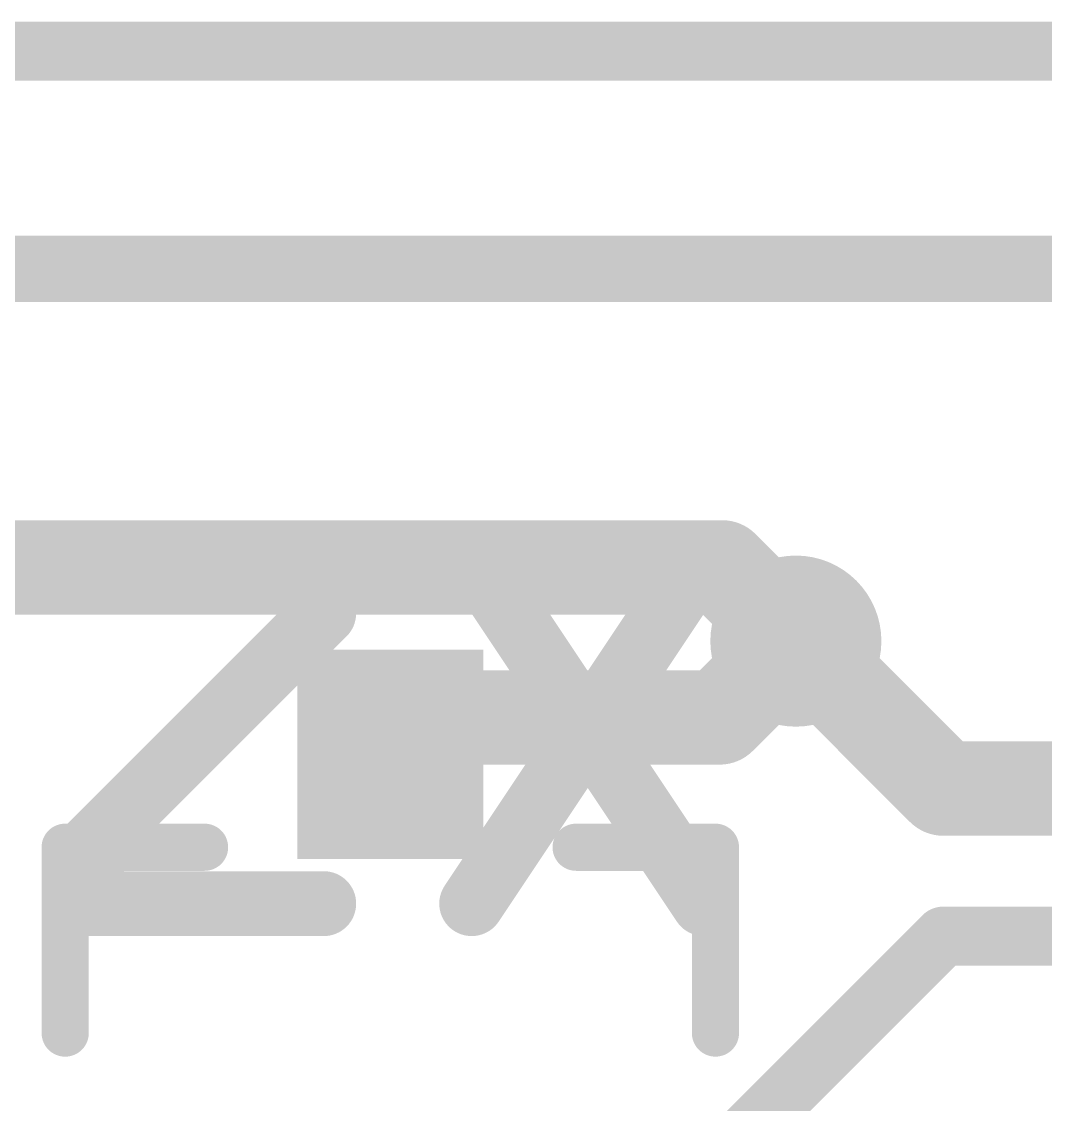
# Model space of a CAD drawing. Extents: x -0.5 to 61.7, y -0.1 to 16.6.
# Drawn here: x 15.716 to 20.124, y 11.976 to 16.637 of the extents above; entities that cross this region are included whole.
import ezdxf

# ---------------------------------------------------------------- set-up
doc = ezdxf.new("R2010")
doc.units = 0
for name, color, linetype in [('1', 12, 'CONTINUOUS'), ('16', 132, 'CONTINUOUS'), ('18', 110, 'CONTINUOUS'), ('20', 53, 'CONTINUOUS'), ('21', 41, 'CONTINUOUS'), ('22', 40, 'CONTINUOUS')]:
    doc.layers.add(name, color=color, linetype=linetype)

# ---------------------------------------------------------------- blocks, each defined once
blk = doc.blocks.new('RECT')
blk.add_solid([(-0.5, -0.5), (0.5, -0.5), (-0.5, 0.5), (0.5, 0.5)])
blk = doc.blocks.new('ROUNDV')
at = {"const_width": 0.5}
blk.add_lwpolyline([(0, -0.25, 1), (0, 0.25, 1), (0, -0.25)], format="xyb", dxfattribs=at)

msp = doc.modelspace()

# ---------------------------------------------------------------- linework, layer by layer
at = {"layer": '1'}
for points, const_width in [([(56.515, 16.51), (4.445, 16.51)], 0.254), ([(14.9543, 15.5893), (20.2883, 15.5893)], 0.254), ([(15.24, 14.2875), (18.7325, 14.2875)], 0.4064), ([(18.7325, 14.2875), (19.05, 13.97)], 0.4064), ([(19.685, 13.335), (19.05, 13.97)], 0.4064), ([(19.685, 13.335), (34.925, 13.335)], 0.4064), ([(18.7325, 11.7475), (19.685, 12.7)], 0.254), ([(19.685, 12.7), (35.8775, 12.7)], 0.254)]:
    msp.add_lwpolyline(points, dxfattribs=dict(at, const_width=const_width))
for points, const_width in [([(18.8043, 14.3593, 1), (18.6607, 14.2157)], 0.2032), ([(18.7325, 14.1859, 1), (18.7325, 14.3891)], 0.2032), ([(19.1218, 14.0418, 1), (18.9782, 13.8982)], 0.2032), ([(18.9782, 13.8982, 1), (19.1218, 14.0418)], 0.2032), ([(19.685, 13.4366, 1), (19.685, 13.2334)], 0.2032), ([(19.6132, 13.2632, 1), (19.7568, 13.4068)], 0.2032), ([(19.685, 12.7635, 1), (19.685, 12.6365)], 0.127), ([(19.7299, 12.6551, 1), (19.6401, 12.7449)], 0.127)]:
    msp.add_lwpolyline(points, format="xyb", dxfattribs=dict(at, const_width=const_width))
at = {"layer": '16'}
for points, const_width in [([(4.445, 16.51), (56.515, 16.51)], 0.254), ([(20.955, 15.5575), (9.525, 15.5575)], 0.254), ([(18.7213, 13.6413), (19.05, 13.97)], 0.4064), ([(17.4625, 13.6413), (17.3038, 13.4825)], 0.508), ([(17.4625, 13.6413), (18.7213, 13.6413)], 0.4064)]:
    msp.add_lwpolyline(points, dxfattribs=dict(at, const_width=const_width))
for points, const_width in [([(19.1218, 13.8982, 1), (18.9782, 14.0418)], 0.2032), ([(17.5523, 13.5514, 1), (17.3727, 13.7311)], 0.254), ([(17.4625, 13.7429, 1), (17.4625, 13.5397)], 0.2032), ([(18.7213, 13.5397, 1), (18.7213, 13.7429)], 0.2032), ([(18.6494, 13.7131, 1), (18.7931, 13.5694)], 0.2032), ([(17.2139, 13.5723, 1), (17.3936, 13.3927)], 0.254)]:
    msp.add_lwpolyline(points, format="xyb", dxfattribs=dict(at, const_width=const_width))
at = {"layer": '20', "const_width": 0.2032}
msp.add_lwpolyline([(52.8638, 16.51), (7.7788, 16.51)], dxfattribs=at)
at = {"layer": '21', "const_width": 0.2794}
for points in [[(16.0169, 14.3396), (17.0169, 14.3396)], [(17.0169, 14.3396), (17.0169, 14.0896)], [(17.6541, 14.3396), (18.654, 12.8397)], [(18.654, 14.3396), (17.6541, 12.8397)], [(17.0169, 14.0896), (16.0169, 13.0897)], [(16.0169, 13.0897), (16.0169, 12.8397)], [(16.0169, 12.8397), (17.0169, 12.8397)]]:
    msp.add_lwpolyline(points, dxfattribs=at)
at = {"layer": '21', "const_width": 0.1397}
for points in [[(16.0169, 14.4094, 1), (16.0169, 14.2697)], [(17.0867, 14.3396, 1), (16.947, 14.3396)], [(17.0169, 14.2697, 1), (17.0169, 14.4094)], [(17.7122, 14.3783, 1), (17.596, 14.3008)], [(18.7121, 14.3008, 1), (18.5959, 14.3783)], [(17.0663, 14.0402, 1), (16.9675, 14.139)], [(16.947, 14.0896, 1), (17.0867, 14.0896)], [(16.0868, 13.0897, 1), (15.9471, 13.0897)], [(15.9676, 13.1391, 1), (16.0663, 13.0403)], [(16.0169, 12.9096, 1), (16.0169, 12.7698)], [(17.0169, 12.7698, 1), (17.0169, 12.9096)], [(17.596, 12.8784, 1), (17.7122, 12.801)], [(18.5959, 12.801, 1), (18.7121, 12.8784)], [(15.9471, 12.8397, 1), (16.0868, 12.8397)]]:
    msp.add_lwpolyline(points, format="xyb", dxfattribs=at)
at = {"layer": '22', "const_width": 0.1016}
for points in [[(15.9546, 13.0825, 1), (15.8529, 13.0825)], [(15.9038, 13.1333, 1), (15.9038, 13.0317)], [(16.5038, 13.0317, 1), (16.5038, 13.1333)], [(18.1038, 13.1333, 1), (18.1038, 13.0317)], [(18.7545, 13.0825, 1), (18.653, 13.0825)], [(18.7037, 13.0317, 1), (18.7037, 13.1333)], [(15.8529, 12.2825, 1), (15.9546, 12.2825)], [(18.653, 12.2825, 1), (18.7545, 12.2825)]]:
    msp.add_lwpolyline(points, format="xyb", dxfattribs=at)
at = {"layer": '22', "const_width": 0.2032}
for points in [[(16.5038, 13.0825), (15.9038, 13.0825)], [(15.9038, 13.0825), (15.9038, 12.2825)], [(18.1038, 13.0825), (18.7037, 13.0825)], [(18.7037, 13.0825), (18.7037, 12.2825)]]:
    msp.add_lwpolyline(points, dxfattribs=at)

# ---------------------------------------------------------------- block references
at = {"layer": '16', "xscale": 0.8, "yscale": 0.9, "rotation": 180}
msp.add_blockref('RECT', (17.3038, 13.4825), dxfattribs=at)
at = {"layer": '18', "xscale": 0.7366, "yscale": 0.7366}
msp.add_blockref('ROUNDV', (19.05, 13.97), dxfattribs=at)
msp.add_blockref('ROUNDV', (19.05, 13.97), dxfattribs=at)

doc.saveas('drawing.dxf')
